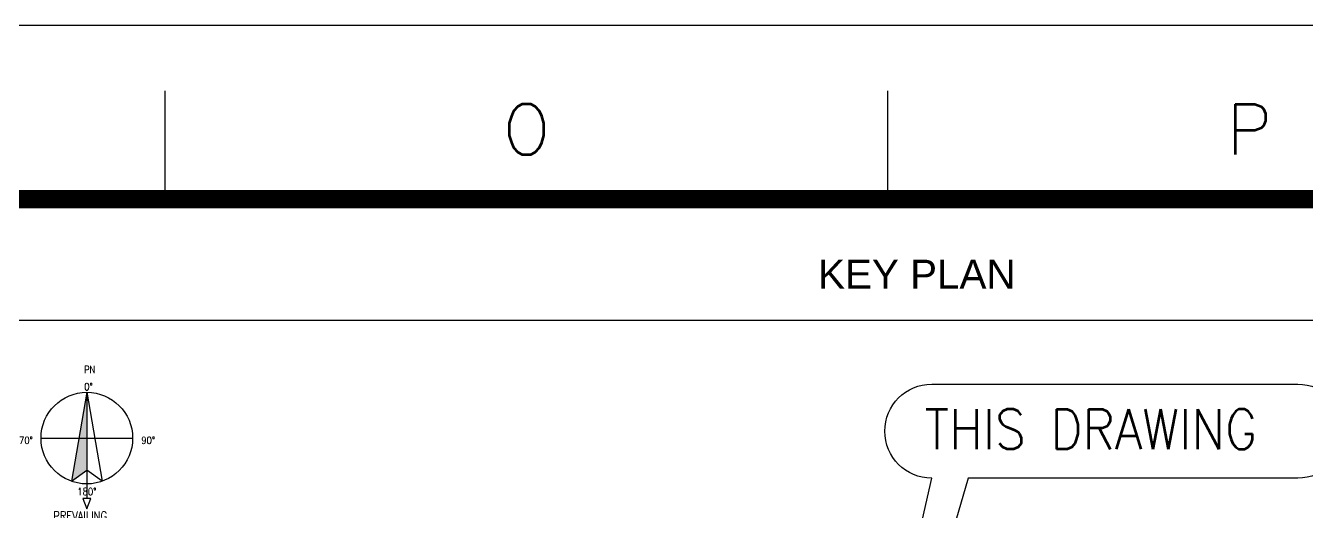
# Model space of a CAD drawing. Extents: x 56360 to 98410, y 15090 to 44790.
# Drawn here: x 91402 to 95832, y 43111 to 44790 of the extents above; entities that cross this region are included whole.
import ezdxf
from ezdxf.enums import TextEntityAlignment as Align

# ---------------------------------------------------------------- set-up
doc = ezdxf.new("R2010")
doc.units = 0
doc.header["$LTSCALE"] = 50
doc.layers.add('BORDER', color=7, linetype='Continuous')
doc.styles.add('ROMANS', font='romans.shx', dxfattribs={"width": 0.8, "bigfont": 'ghs.shx'})
doc.styles.add('SIMP', font='SIMPLEX', dxfattribs={"width": 0.9})
doc.styles.add('SIMPLEX', font='SIMPLEX8.SHX')
doc.styles.get("Standard").update_dxf_attribs({"font": 'arial.ttf'})

# ---------------------------------------------------------------- blocks, each defined once
blk = doc.blocks.new('Border_230703')
at = {"layer": 'BORDER'}
for p, q in [((14210, 11640), (14210, 11790)), ((15210, 11640), (15210, 11790))]:
    blk.add_line(p, q, dxfattribs=at)
at = {"layer": 'BORDER', "color": 7}
blk.add_line((13890.4, 11472.9), (16609.7, 11472.9), dxfattribs=at)
at = {"layer": 'BORDER'}
blk.add_lwpolyline([(0, 0), (16820, 0), (16820, 11880), (0, 11880)], close=True, dxfattribs=at)
at = {"layer": 'BORDER', "color": 30, "const_width": 25}
blk.add_lwpolyline([(16610, 240), (210, 240), (210, 11640), (16610, 11640)], close=True, dxfattribs=at)
at = {"layer": 'BORDER', "style": 'SIMPLEX'}
for s, p in [('O', (14710, 11736.6)), ('P', (15710, 11736.6))]:
    blk.add_text(s, height=70, dxfattribs=at).set_placement(p, align=Align.MIDDLE)
at = {"layer": 'BORDER'}
blk.add_text('KEY PLAN', height=40, dxfattribs=at).set_placement((15250, 11536.3), align=Align.MIDDLE_CENTER)
blk = doc.blocks.new('PN')
at = {"layer": 'BORDER', "color": 0, "linetype": 'Continuous'}
for p, q in [((32.53, -19.06), (28.31, -43.68)), ((32.53, -19.06), (36.75, -43.68)), ((32.53, -19.06), (32.53, -48.44)), ((19.86, -31.73), (45.2, -31.73)), ((28.31, -43.68), (32.53, -40.64)), ((36.75, -43.68), (32.53, -40.64)), ((33.62, -48.44), (31.42, -48.44)), ((31.42, -48.44), (32.53, -51.3)), ((32.53, -51.3), (33.62, -48.44))]:
    blk.add_line(p, q, dxfattribs=at)
blk.add_circle((32.53, -31.73), 12.67, dxfattribs=at)
blk.add_solid([(28.31, -43.68), (32.53, -40.64), (32.53, -19.06)], dxfattribs=at)
at = {"layer": 'BORDER', "color": 0, "linetype": 'Continuous', "style": 'SIMP', "width": 0.85}
for s, p in [('PN', (33.32, -13.76)), ('0%%D', (32.98, -18.52)), ('270%%D', (14.96, -33.34)), ('90%%D', (49.5, -33.34)), ('180%%D', (32.53, -47.52))]:
    blk.add_text(s, height=2, dxfattribs=at).set_placement(p, align=Align.CENTER)
at = {"layer": 'BORDER', "color": 0, "linetype": 'Continuous', "style": 'ROMANS', "width": 0.8}
for s, p in [('PREVAILING', (23.27, -54.49)), ('WIND', (28.99, -58.82))]:
    blk.add_text(s, height=2.5, dxfattribs=at).set_placement(p)

msp = doc.modelspace()

# ---------------------------------------------------------------- linework, layer by layer
at = {"layer": 'BORDER', "color": 1, "flags": 128}
msp.add_lwpolyline([(94536.6, 43550.5), (95802.5, 43550.5, -1), (95802.5, 43225.4), (94662.8, 43225.4), (94090.9, 41264.8), (94536.6, 43225.4, -1)], format="xyb", close=True, dxfattribs=at)

# ---------------------------------------------------------------- block references
at = {"xscale": 2.5, "yscale": 2.5, "zscale": 2.5}
msp.add_blockref('Border_230703', (56360, 15090), dxfattribs=at)
at = {"color": 0, "xscale": 12.5, "yscale": 12.5, "zscale": 12.5}
msp.add_blockref('PN', (91207.5, 43760.6), dxfattribs=at)

# ---------------------------------------------------------------- texts
at = {"layer": 'BORDER', "color": 1, "style": 'SIMP', "width": 0.9}
msp.add_text('THIS DRAWING', height=137.5, rotation=360, dxfattribs=at).set_placement((94511.4, 43394.7), align=Align.MIDDLE_LEFT)

doc.saveas('drawing.dxf')
